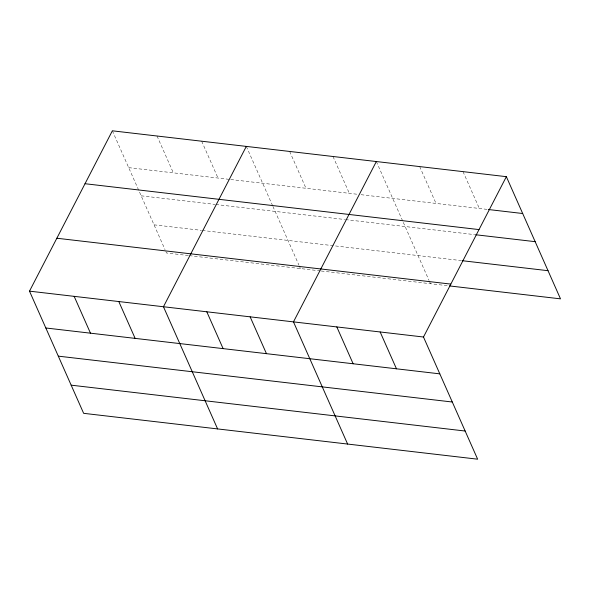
<?xml version="1.0" encoding="UTF-8"?>
<svg xmlns="http://www.w3.org/2000/svg" width="590" height="590" viewBox="0 0 590 590"><rect width="100%" height="100%" fill="white"/><g stroke="black" fill="none" stroke-linecap="round" stroke-linejoin="round"><path stroke-width="0.44" stroke-dasharray="2.95 2.21" d="M128.694 167.649L229.842 179.419M230.756 179.53L357.452 194.28M361.065 194.7L487.473 209.413M141.172 195.806L214.989 204.398M215.896 204.509L344.649 219.495M345.556 219.598L474.67 234.636M154.034 224.827L201.419 230.343M202.326 230.447L461.343 260.603M188.38 255.536L166.513 252.985L165.407 250.499M189.294 255.64L320.333 270.891M321.233 271.002L448.54 285.818M463.017 171.631L479.346 208.469M419.682 166.587L436.003 203.425M376.339 161.542L402.941 221.567M403.309 222.401L429.019 280.405M429.38 281.231L430.486 283.716M333.003 156.49L349.324 193.328M289.661 151.446L305.989 188.284M246.325 146.401L272.558 205.608M272.927 206.434L298.997 265.271M299.366 266.097L300.465 268.583M201.669 141.202L217.998 178.04M157.021 136.002L173.342 172.841M112.366 130.81L165.045 249.673"/><path stroke-width="0.89" d="M506.36 176.675L423.487 337.015L477.635 459.19L83.64 413.325L29.5 291.15L112.366 130.81L506.36 176.675L560.5 298.85L449.447 285.921M246.325 146.401L163.459 306.741L217.599 428.923M376.339 161.542L293.473 321.875L347.613 444.056M488.373 209.516L522.681 213.514M85.019 183.719L479.014 229.584M475.57 234.739L535.159 241.671M462.243 260.706L548.022 270.692M56.846 238.235L450.834 284.1M29.5 291.15L423.487 337.015M45.821 327.981L439.816 373.854M58.307 356.146L452.294 402.011M71.161 385.167L465.149 431.032M380.152 331.971L396.473 368.809M336.809 326.919L353.137 363.757M250.131 316.83L266.459 353.668M206.795 311.786L223.116 348.624M118.804 301.542L135.132 338.38M74.156 296.342L90.477 333.18"/></g></svg>
